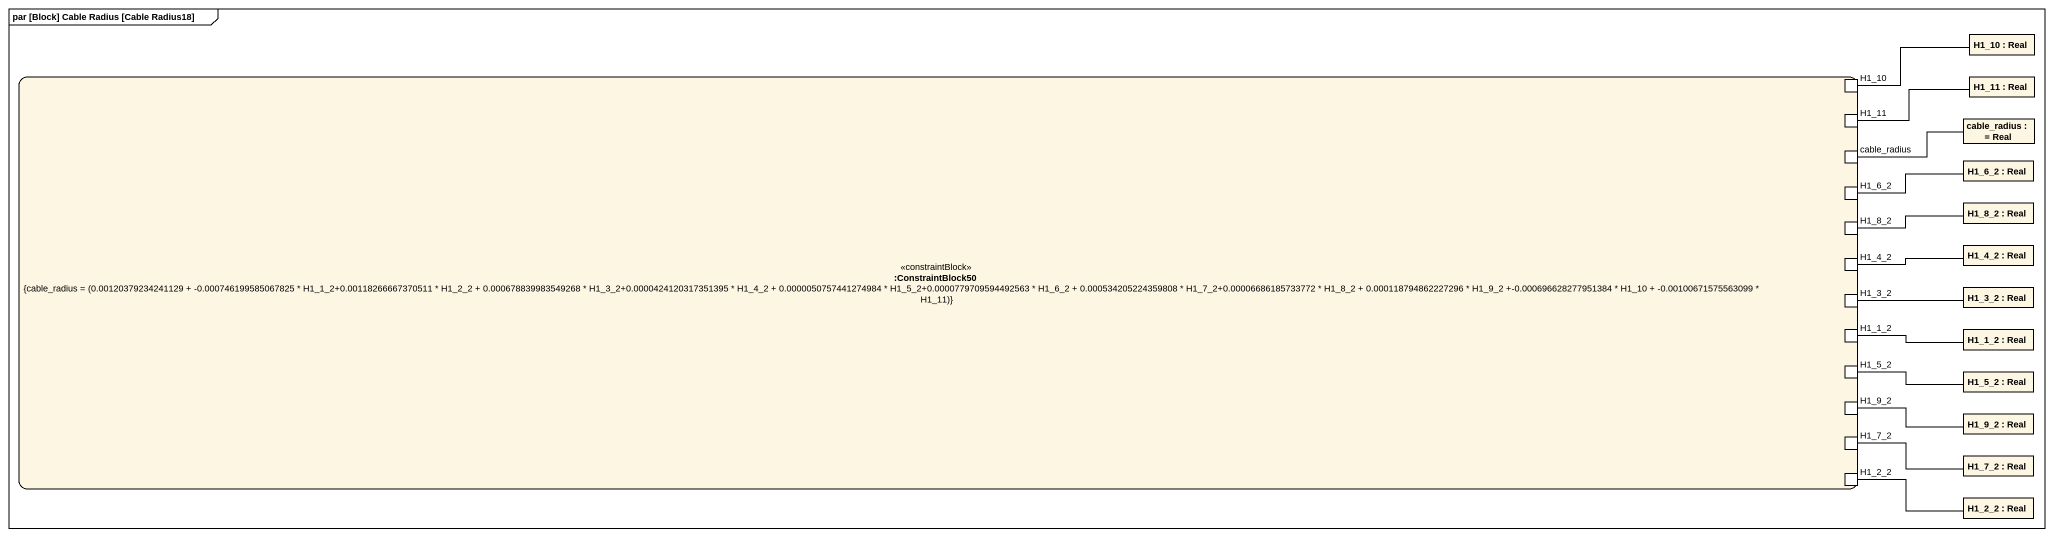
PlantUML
@startuml
mainframe par [Block] Cable Radius [Cable Radius18]
rectangle "H1_10 : Real" as H1_10
rectangle ":ConstraintBlock50\n{cable_radius = (0.00120379234241129 + -0.000746199585067825 * H1_1_2+0.00118266667370511 * H1_2_2 + 0.000678839983549268 * H1_3_2+0.0000424120317351395 * H1_4_2 + 0.0000050757441274984 * H1_5_2+0.0000779709594492563 * H1_6_2 + 0.000534205224359808 * H1_7_2+0.00006686185733772 * H1_8_2 + 0.000118794862227296 * H1_9_2 +-0.000696628277951384 * H1_10 + -0.00100671575563099 * H1_11)}" as ConstraintBlock50 <<constraintBlock>> {
  port "H1_10" as H1_10_2
  port "H1_11" as H1_11_2
  port "cable_radius" as cable_radius_2
  port "H1_6_2" as H1_6_2_2
  port "H1_8_2" as H1_8_2_2
  port H1_4_2
  port H1_3_2
  port H1_1_2
  port H1_5_2
  port H1_9_2
  port H1_7_2
  port H1_2_2
}
rectangle "H1_11 : Real" as H1_11
rectangle "cable_radius :  = Real" as cable_radius
rectangle "H1_6_2 : Real" as H1_6_2
rectangle "H1_8_2 : Real" as H1_8_2
rectangle "H1_4_2 : Real" as H1_4_2_2
rectangle "H1_3_2 : Real" as H1_3_2_2
rectangle "H1_1_2 : Real" as H1_1_2_2
rectangle "H1_5_2 : Real" as H1_5_2_2
rectangle "H1_9_2 : Real" as H1_9_2_2
rectangle "H1_7_2 : Real" as H1_7_2_2
rectangle "H1_2_2 : Real" as H1_2_2_2
H1_10_2 -right- H1_10
H1_11_2 -right- H1_11
cable_radius_2 -right- cable_radius
H1_6_2_2 -right- H1_6_2
H1_8_2_2 -right- H1_8_2
H1_4_2 -right- H1_4_2_2
H1_3_2 -right- H1_3_2_2
H1_1_2 -right- H1_1_2_2
H1_5_2 -right- H1_5_2_2
H1_9_2 -right- H1_9_2_2
H1_7_2 -right- H1_7_2_2
H1_2_2 -right- H1_2_2_2
@enduml
